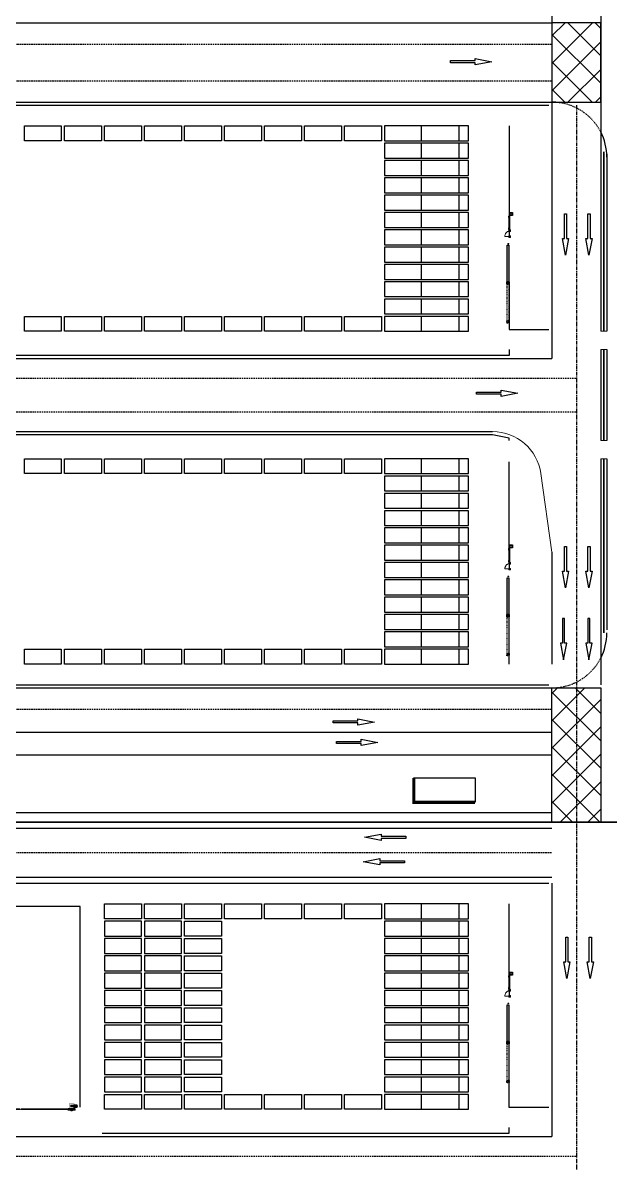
# Model space of a CAD drawing. Header units: millimetres. Extents: x -582 to 479, y -622 to 401.
# Drawn here: x 151.9 to 248.1, y -116.1 to 70.8 of the extents above; entities that cross this region are included whole.
import ezdxf

# ---------------------------------------------------------------- set-up
doc = ezdxf.new("R2010")
doc.units = ezdxf.units.MM
for name, pattern in [('CENTER', [50.8, 31.75, -6.35, 6.35, -6.35]), ('DASH', [0.35, 0.25, -0.1]), ('DASHED', [19.05, 12.7, -6.35]), ('HIDDEN2', [0.1875, 0.125, -0.0625])]:
    doc.linetypes.add(name, pattern=pattern)
for name, color, linetype in [('0001-佛渡-工艺-方案一-交汇区', 50, 'Continuous'), ('0001-佛渡-工艺-方案一-围网', 40, 'Continuous'), ('0001-佛渡-工艺-方案一-围网(内集卡一侧新增）', 40, 'Continuous'), ('0001-佛渡-平面-方案一 临时横二路', 6, 'Continuous'), ('0001-佛渡-平面-方案一-围墙', 3, 'Continuous'), ('0001-佛渡-平面-方案一-建筑', 6, 'Continuous'), ('0001-佛渡-平面-方案一道路中心线', 11, 'Continuous'), ('0001-佛渡-平面-方案一道路边界', 7, 'Continuous'), ('ECT', 1, 'Continuous'), ('ICT', 3, 'Continuous'), ('SLOT', 115, 'Continuous'), ('TX-箱区维修及人行门禁', 5, 'Continuous'), ('构造线', 131, 'Continuous')]:
    doc.layers.add(name, color=color, linetype=linetype)
doc.linetypes.add('FENCELINE2', pattern='A,0.25,-0.1,[132,ltypeshp.shx,S=0.1,R=0,X=-0.1,Y=0],-0.1,1', length=1.45)
pattern_1 = [(45, (-160.932, -61.4482), (-2.245064, 2.245064), []), (135, (-160.932, -61.4482), (-2.245064, -2.245064), [])]

# ---------------------------------------------------------------- blocks, each defined once
blk = doc.blocks.new('箱区维修人行通道及伸缩门')
h = blk.add_hatch(color=8)
h.dxf.hatch_style = 1
h.paths.add_polyline_path([(504133.76, 3299633.85), (504137.88, 3299629.48), (504137.69, 3299629.31), (504133.58, 3299633.68)])
h = blk.add_hatch(color=8)
h.dxf.hatch_style = 1
h.paths.add_polyline_path([(504137.64, 3299629.26), (504137.93, 3299629.53), (504138.2, 3299629.24), (504137.91, 3299628.97)])
at = {"color": 8}
for p, q in [((504138.2, 3299629.24, 0), (504137.64, 3299629.26, 0)), ((504137.91, 3299628.97, 0), (504137.93, 3299629.53, 0))]:
    blk.add_line(p, q, dxfattribs=at)
at = {"color": 8, "linetype": 'DASH', "ltscale": 0.1}
for p, q in [((504142.02, 3299624.6, 0), (504142.59, 3299624.58, 0)), ((504142.3, 3299624.31, 0), (504142.32, 3299624.87, 0))]:
    blk.add_line(p, q, dxfattribs=at)
at = {"color": 8, "elevation": 0}
for points in [[(504133.76, 3299633.85), (504137.88, 3299629.48), (504137.69, 3299629.31), (504133.58, 3299633.68)], [(504137.64, 3299629.26), (504137.93, 3299629.53), (504138.2, 3299629.24), (504137.91, 3299628.97)]]:
    blk.add_lwpolyline(points, close=True, dxfattribs=at)
at = {"color": 8, "linetype": 'DASH', "ltscale": 0.1, "elevation": 0}
for points in [[(504138.15, 3299629.19), (504142.26, 3299624.82), (504142.08, 3299624.65), (504137.97, 3299629.02)], [(504142.02, 3299624.6), (504142.32, 3299624.87), (504142.59, 3299624.58), (504142.3, 3299624.31)]]:
    blk.add_lwpolyline(points, close=True, dxfattribs=at)
blk = doc.blocks.new('16m门 危险品堆场')
at = {"color": 8, "linetype": 'Continuous', "extrusion": (-1e-16, 0, -1)}
for p, q in [((2629280.41, 2057453), (2629280.46, 2057453)), ((2629280.41, 2057453), (2629280.46, 2057453)), ((2629280.41, 2057452.97), (2629280.46, 2057452.97)), ((2629280.41, 2057452.97), (2629280.46, 2057452.97)), ((2629280.71, 2057453), (2629280.83, 2057453)), ((2629280.71, 2057453), (2629280.83, 2057453)), ((2629280.71, 2057452.97), (2629280.83, 2057452.97)), ((2629280.71, 2057452.97), (2629280.83, 2057452.97)), ((2629280.92, 2057453.13), (2629280.83, 2057453.13)), ((2629280.83, 2057452.83), (2629280.92, 2057452.83)), ((2629280.83, 2057452.83), (2629280.92, 2057452.83)), ((2629280.92, 2057452.83), (2629280.92, 2057453.13)), ((2629280.92, 2057453.06), (2629281.4, 2057453.06)), ((2629280.92, 2057452.89), (2629281.4, 2057452.89)), ((2629280.92, 2057452.89), (2629281.4, 2057452.89)), ((2629281.4, 2057453.06), (2629281.31, 2057453)), ((2629281.4, 2057452.89), (2629281.31, 2057452.96)), ((2629281.4, 2057452.89), (2629281.31, 2057452.96)), ((2629289.53, 2057453.52), (2629281.76, 2057453.53)), ((2629289.53, 2057453.46), (2629281.76, 2057453.47)), ((2629297.49, 2057453.52), (2629289.73, 2057453.52)), ((2629297.49, 2057453.46), (2629289.73, 2057453.46)), ((2629297.86, 2057453.05), (2629297.94, 2057452.99)), ((2629298.33, 2057453.05), (2629297.86, 2057453.05)), ((2629297.86, 2057452.88), (2629297.94, 2057452.95)), ((2629297.86, 2057452.88), (2629297.94, 2057452.95)), ((2629298.33, 2057452.88), (2629297.86, 2057452.88)), ((2629297.91, 2057453.6), (2629297.91, 2057453.74)), ((2629298.14, 2057453.74), (2629297.91, 2057453.74)), ((2629298.09, 2057453.72), (2629297.96, 2057453.72)), ((2629297.96, 2057453.64), (2629297.96, 2057453.72)), ((2629298.09, 2057453.64), (2629297.96, 2057453.64)), ((2629298, 2057453.64), (2629298, 2057453.6)), ((2629298.05, 2057453.64), (2629298.05, 2057453.6)), ((2629298.09, 2057453.64), (2629298.09, 2057453.72)), ((2629298.14, 2057453.6), (2629298.14, 2057453.74)), ((2629298.33, 2057452.82), (2629298.33, 2057453.12)), ((2629298.33, 2057453.12), (2629298.43, 2057453.12)), ((2629298.43, 2057452.82), (2629298.33, 2057452.82)), ((2629298.54, 2057452.99), (2629298.43, 2057452.99)), ((2629298.54, 2057452.96), (2629298.43, 2057452.96)), ((2629298.85, 2057452.99), (2629298.79, 2057452.99)), ((2629298.85, 2057452.96), (2629298.79, 2057452.96))]:
    blk.add_line(p, q, dxfattribs=at)
at = {"color": 8, "linetype": 'Continuous', "extrusion": (1e-16, 0, -1)}
for p, q in [((2629281.11, 2057453.6), (2629281.11, 2057453.74)), ((2629281.11, 2057453.74), (2629281.35, 2057453.74)), ((2629281.16, 2057453.64), (2629281.16, 2057453.72)), ((2629281.16, 2057453.72), (2629281.3, 2057453.72)), ((2629281.16, 2057453.64), (2629281.3, 2057453.64)), ((2629281.21, 2057453.64), (2629281.21, 2057453.6)), ((2629281.25, 2057453.64), (2629281.25, 2057453.6)), ((2629281.3, 2057453.64), (2629281.3, 2057453.72)), ((2629281.35, 2057453.6), (2629281.35, 2057453.74))]:
    blk.add_line(p, q, dxfattribs=at)
at = {"color": 8, "linetype": 'Continuous'}
for p, q in [((2629281.76, 2057453.47), (2629281.76, 2057453.53)), ((2629289.53, 2057453.46), (2629289.53, 2057453.52)), ((2629289.73, 2057453.46), (2629289.73, 2057453.52))]:
    blk.add_line(p, q, dxfattribs=at)
at = {"color": 8, "linetype": 'Continuous', "extrusion": (0, 0, -1)}
for points in [[(-2629280.35, 2057453.22), (-2629280.83, 2057453.22), (-2629280.83, 2057452.74), (-2629280.35, 2057452.74)], [(-2629280.7, 2057453.6), (-2629281.76, 2057453.6), (-2629281.76, 2057453.37), (-2629280.7, 2057453.37)], [(-2629298.56, 2057453.6), (-2629297.49, 2057453.6), (-2629297.49, 2057453.37), (-2629298.56, 2057453.37)], [(-2629298.91, 2057453.21), (-2629298.43, 2057453.21), (-2629298.43, 2057452.73), (-2629298.91, 2057452.73)]]:
    blk.add_lwpolyline(points, close=True, dxfattribs=at)
for points in [[(-2629280.7, 2057453.54), (-2629280.63, 2057453.54), (-2629280.63, 2057453.44), (-2629280.7, 2057453.44)], [(-2629298.56, 2057453.54), (-2629298.62, 2057453.54), (-2629298.62, 2057453.44), (-2629298.56, 2057453.44)]]:
    blk.add_lwpolyline(points, dxfattribs=at)
at = {"color": 8, "linetype": 'Continuous', "extrusion": (0, 0, -1), "const_width": 0.05}
for points in [[(-2629280.83, 2057453.38), (-2629281.63, 2057453.38), (-2629281.63, 2057452.58), (-2629280.83, 2057452.58)], [(-2629298.43, 2057453.37), (-2629297.63, 2057453.37), (-2629297.63, 2057452.57), (-2629298.43, 2057452.57)]]:
    blk.add_lwpolyline(points, close=True, dxfattribs=at)
at = {"color": 8, "linetype": 'Continuous', "extrusion": (-1e-16, 0, -1)}
for centre, radius in [((-2629280.36, 2057452.98), 0.05), ((-2629280.36, 2057452.98), 0.05), ((-2629280.59, 2057452.98), 0.126), ((-2629297.59, 2057453.55), 0.018), ((-2629297.59, 2057453.44), 0.018), ((-2629298.46, 2057453.55), 0.018), ((-2629298.46, 2057453.44), 0.018), ((-2629298.67, 2057452.97), 0.126), ((-2629298.89, 2057452.97), 0.05)]:
    blk.add_circle(centre, radius, dxfattribs=at)
at = {"color": 8, "linetype": 'Continuous', "extrusion": (1e-16, 0, -1)}
for centre in [(-2629280.8, 2057453.55), (-2629281.66, 2057453.55), (-2629281.66, 2057453.44)]:
    blk.add_circle(centre, 0.018, dxfattribs=at)
blk = doc.blocks.new('双侧道闸')
at = {"color": 8, "linetype": 'Continuous', "lineweight": 25}
for p, q in [((0.45, -14.31), (0.19, -14.31)), ((0.19, -14.31), (0.19, -14.31)), ((0.19, -14.68), (0.19, -14.31)), ((0.19, -14.68), (0.19, -14.69)), ((0.45, -14.69), (0.19, -14.69)), ((0.24, -14.31), (0.24, -14.29)), ((0.24, -14.29), (0.37, -14.29)), ((0.37, -14.29), (0.37, -14.31)), ((0.47, -14.31), (0.45, -14.31)), ((0.47, -14.69), (0.45, -14.69)), ((0.47, -14.31), (0.47, -14.31)), ((0.47, -14.68), (0.47, -14.31)), ((0.47, -14.68), (0.47, -14.69))]:
    blk.add_line(p, q, dxfattribs=at)
at = {"color": 8, "lineweight": 15}
for points in [[(0.13, -15.09), (0.13, -14.84), (-0.12, -14.84), (-0.12, -15.09)], [(-0.06, -17.02), (-0.06, -14.84), (0.09, -14.84), (0.09, -17.02)], [(0.14, -17.02), (0.14, -16.77), (-0.11, -16.77), (-0.11, -17.02)], [(-0.03, -16.82), (0.05, -16.82), (0.05, -16.98), (-0.03, -16.98)], [(0.2, -17.37), (0.2, -17.12), (-0.05, -17.12), (-0.05, -17.37)], [(0.2, -17.37), (0.2, -17.12), (-0.05, -17.12), (-0.05, -17.37)], [(0.2, -18.09), (0.2, -18.34), (-0.05, -18.34), (-0.05, -18.09)], [(0.2, -18.09), (0.2, -18.34), (-0.05, -18.34), (-0.05, -18.09)], [(-0.23, -19.42), (-0.23, -19.34), (-0.07, -19.34), (-0.07, -19.42)]]:
    blk.add_lwpolyline(points, close=True, dxfattribs=at)
at = {"color": 8}
blk.add_lwpolyline([(0.13, -14.74), (0.13, -14.24), (0.53, -14.24), (0.53, -14.74)], close=True, dxfattribs=at)
at = {"color": 8, "linetype": 'HIDDEN2', "lineweight": 15, "ltscale": 20}
blk.add_lwpolyline([(0.05, -18.18), (0.05, -18.17), (-0.69, -18.17), (-0.69, -18.18)], close=True, dxfattribs=at)
blk.add_arc((0.15, -18.12), 0.844, 96.7046, 183.5614, dxfattribs=at)
at = {"layer": '构造线', "color": 8, "lineweight": 9}
for p, q in [((0, -18.14), (0, -17.29)), ((0, -18.14), (0, -17.29)), ((0.06, -18.14), (0.06, -17.29)), ((0.06, -18.14), (0.06, -17.29))]:
    blk.add_line(p, q, dxfattribs=at)
for points in [[(0, -17.27), (0, -17.14, -0.414214), (0.01, -17.13), (0.14, -17.13, -0.414214), (0.15, -17.14), (0.15, -17.27, -0.414214), (0.14, -17.28), (0.01, -17.28, -0.414214)], [(0, -17.27), (0, -17.14, -0.414214), (0.01, -17.13), (0.14, -17.13, -0.414214), (0.15, -17.14), (0.15, -17.27, -0.414214), (0.14, -17.28), (0.01, -17.28, -0.414214)], [(0, -18.19), (0, -18.32, 0.414214), (0.01, -18.33), (0.14, -18.33, 0.414214), (0.15, -18.32), (0.15, -18.19, 0.414214), (0.14, -18.18), (0.01, -18.18, 0.414214)], [(0, -18.19), (0, -18.32, 0.414214), (0.01, -18.33), (0.14, -18.33, 0.414214), (0.15, -18.32), (0.15, -18.19, 0.414214), (0.14, -18.18), (0.01, -18.18, 0.414214)]]:
    blk.add_lwpolyline(points, format="xyb", close=True, dxfattribs=at)
for points in [[(0, -17.29), (0, -17.34), (0.06, -17.34), (0.06, -17.29)], [(0, -17.29), (0, -17.34), (0.06, -17.34), (0.06, -17.29)], [(0, -18.08), (0, -18.14), (0.06, -18.14), (0.06, -18.08)], [(0, -18.08), (0, -18.14), (0.06, -18.14), (0.06, -18.08)]]:
    blk.add_lwpolyline(points, close=True, dxfattribs=at)

msp = doc.modelspace()

# ---------------------------------------------------------------- hatches: boundary and pattern name
at = {"layer": '0001-佛渡-工艺-方案一-交汇区'}
h = msp.add_hatch(dxfattribs=at)
h.set_pattern_fill('ANSI37', color=50, angle=323.0204)
h.set_pattern_definition(pattern_1)
h.paths.add_polyline_path([(238.57, 57.8), (246.57, 57.8), (246.57, 70.8), (238.57, 70.8)])
at = {"layer": '0001-佛渡-平面-方案一 临时横二路'}
h = msp.add_hatch(dxfattribs=at)
h.set_pattern_fill('ANSI37', color=50, angle=323.0204)
h.set_pattern_definition(pattern_1)
h.paths.add_polyline_path([(238.57, -38.2), (246.57, -38.2), (246.57, -60.2), (238.57, -60.2)])

# ---------------------------------------------------------------- linework, layer by layer
at = {"layer": '0001-佛渡-工艺-方案一-交汇区'}
msp.add_lwpolyline([(238.57, 57.8), (246.57, 57.8), (246.57, 70.8), (238.57, 70.8)], close=True, dxfattribs=at)
at = {"layer": '0001-佛渡-工艺-方案一-围网', "linetype": 'FENCELINE2', "ltscale": 0.25}
msp.add_line((-32.76, -70.2), (238.07, -70.2), dxfattribs=at)
for points in [[(231.57, 53.9), (231.57, 39.13)], [(231.57, 28.35), (231.57, 20.55), (238.07, 20.55)], [(231.57, 17.25), (231.57, 16.3), (31.97, 16.3)], [(231.57, -15.37), (231.57, -1.15)], [(231.57, -34.3), (231.57, -26.15)], [(231.57, -85.37), (231.57, -73.6)], [(238.07, -106.95), (231.57, -106.95), (231.57, -96.15)]]:
    msp.add_lwpolyline(points, dxfattribs=at)
at = {"layer": '0001-佛渡-工艺-方案一-围网', "linetype": 'FENCELINE2', "ltscale": 0.25, "const_width": 0.25}
for points in [[(247.07, 20.25), (247.07, 49.66)], [(247.07, 2.35), (247.07, 17.25)], [(247.07, -29.2), (247.07, -0.65)]]:
    msp.add_lwpolyline(points, dxfattribs=at)
at = {"layer": '0001-佛渡-工艺-方案一-围网', "linetype": 'FENCELINE2', "ltscale": 0.25, "flags": 128}
for points in [[(231.57, 2.35), (231.57, 2.75), (228.84, 3.3), (31.97, 3.3)], [(164.89, -111.2), (231.57, -111.2), (231.57, -110.25)]]:
    msp.add_lwpolyline(points, dxfattribs=at)
at = {"layer": '0001-佛渡-工艺-方案一-围网(内集卡一侧新增）', "linetype": 'FENCELINE2', "ltscale": 0.25}
for points in [[(-176.93, 57.3), (238.07, 57.3)], [(-176.93, -37.7), (238.07, -37.7)]]:
    msp.add_lwpolyline(points, dxfattribs=at)
at = {"layer": '0001-佛渡-平面-方案一 临时横二路', "color": 7}
for p, q in [((-193.43, -61.2), (238.57, -61.2)), ((-167.43, -69.2), (238.57, -69.2))]:
    msp.add_line(p, q, dxfattribs=at)
at = {"layer": '0001-佛渡-平面-方案一 临时横二路', "color": 11, "linetype": 'DASHED', "ltscale": 0.02}
msp.add_line((-185.43, -65.2), (238.57, -65.2), dxfattribs=at)
at = {"layer": '0001-佛渡-平面-方案一 临时横二路'}
msp.add_lwpolyline([(238.57, -38.2), (246.57, -38.2), (246.57, -60.2), (238.57, -60.2)], close=True, dxfattribs=at)
at = {"layer": '0001-佛渡-平面-方案一 临时横二路', "linetype": 'FENCELINE2', "ltscale": 0.25, "const_width": 0.25}
msp.add_lwpolyline([(-176.93, -60.2), (260.07, -60.2), (260.07, -55.2), (264.07, -51.2)], dxfattribs=at)
at = {"layer": '0001-佛渡-平面-方案一-围墙', "color": 40, "linetype": 'FENCELINE2'}
for p, q in [((161.29, -74), (-35.76, -74)), ((161.29, -106.9), (161.29, -74))]:
    msp.add_line(p, q, dxfattribs=at)
at = {"layer": '0001-佛渡-平面-方案一-建筑', "const_width": 0.5, "elevation": 0}
msp.add_lwpolyline([(225.97, -56.95), (215.97, -56.95), (215.97, -52.95)], dxfattribs=at)
at = {"layer": '0001-佛渡-平面-方案一-建筑', "elevation": 0}
msp.add_lwpolyline([(215.97, -52.95), (225.97, -52.95), (225.97, -56.95), (215.97, -56.95), (215.97, -52.95)], dxfattribs=at)
at = {"layer": '0001-佛渡-平面-方案一道路中心线', "color": 11, "linetype": 'DASHED', "ltscale": 0.02}
for p, q in [((-177.43, 67.3), (238.57, 67.3)), ((-177.43, 61.3), (238.57, 61.3)), ((-181.43, 12.55), (242.57, 12.55)), ((-181.43, 7.05), (242.57, 7.05)), ((-177.43, -41.7), (238.57, -41.7)), ((-181.43, -114.95), (242.57, -114.95))]:
    msp.add_line(p, q, dxfattribs=at)
at = {"layer": '0001-佛渡-平面-方案一道路边界'}
for p, q in [((246.57, 108.35), (246.57, 20.25)), ((238.57, 93.05), (238.57, 15.8)), ((247.57, 49.3), (247.57, 20.25)), ((246.57, 17.25), (246.57, 2.35)), ((247.57, 17.25), (247.57, 2.35)), ((246.57, -0.65), (246.57, -37.7)), ((247.57, -0.65), (247.57, -28.7)), ((238.57, -15.95), (238.57, -34.3)), ((238.57, -49.2), (-177.43, -49.2)), ((238.57, -58.7), (-177.43, -58.7)), ((238.57, -70.2), (238.57, -111.7))]:
    msp.add_line(p, q, dxfattribs=at)
at = {"layer": '0001-佛渡-平面-方案一道路边界', "color": 7}
for p, q in [((-177.43, 70.8), (238.57, 70.8)), ((-177.43, 57.8), (238.57, 57.8)), ((-177.43, 15.8), (238.57, 15.8)), ((-167.7, 3.8), (228.84, 3.8)), ((-177.43, -38.2), (238.57, -38.2)), ((-177.43, -45.45), (238.57, -45.45)), ((8.13, -111.7), (238.57, -111.7))]:
    msp.add_line(p, q, dxfattribs=at)
at = {"layer": '0001-佛渡-平面-方案一道路边界', "color": 11, "linetype": 'CENTER', "ltscale": 0.02}
msp.add_line((242.57, 57.3), (242.57, -326.95), dxfattribs=at)
at = {"layer": '0001-佛渡-平面-方案一道路边界', "lineweight": 5}
for p, q in [((246.57, 20.25), (247.57, 20.25)), ((246.57, 17.25), (247.57, 17.25)), ((246.57, 2.35), (247.57, 2.35)), ((246.57, -0.65), (247.57, -0.65)), ((238.57, -15.95, 0), (236.76, -3.08, 0))]:
    msp.add_line(p, q, dxfattribs=at)
at = {"layer": '0001-佛渡-平面-方案一道路边界', "linetype": 'DASH', "ltscale": 0.5}
for centre, start, end in [((238.57, 48.8), 27.266, 90), ((238.57, -29.2), 270, 332.734)]:
    msp.add_arc(centre, 9, start, end, dxfattribs=at)
at = {"layer": '0001-佛渡-平面-方案一道路边界'}
for centre, start, end in [((238.57, 48.8), 360, 27.266), ((238.57, -29.2), 332.734, 360)]:
    msp.add_arc(centre, 9, start, end, dxfattribs=at)
at = {"layer": '0001-佛渡-平面-方案一道路边界', "lineweight": 5}
msp.add_arc((228.84, -4.2), 8, 8, 90, dxfattribs=at)
at = {"layer": 'ECT', "color": 1}
for points in [[(240.98, 39.47), (240.98, 35.43), (241.31, 35.43), (240.8, 32.7), (240.29, 35.44), (240.63, 35.44), (240.63, 39.47), (240.98, 39.47)], [(244.81, 39.47), (244.81, 35.43), (245.14, 35.43), (244.63, 32.7), (244.12, 35.44), (244.46, 35.44), (244.46, 39.47), (244.81, 39.47)], [(226.21, 10.27), (230.26, 10.27), (230.26, 10.61), (232.98, 10.09), (230.25, 9.58), (230.25, 9.93), (226.21, 9.93), (226.21, 10.27)], [(240.98, -15.03), (240.98, -19.07), (241.31, -19.07), (240.8, -21.8), (240.29, -19.07), (240.63, -19.07), (240.63, -15.03), (240.98, -15.03)], [(244.81, -15.03), (244.81, -19.07), (245.14, -19.07), (244.63, -21.8), (244.12, -19.07), (244.46, -19.07), (244.46, -15.03), (244.81, -15.03)], [(240.3, -26.85), (240.3, -30.89), (239.96, -30.89), (240.48, -33.62), (240.99, -30.89), (240.64, -30.89), (240.64, -26.85), (240.3, -26.85)], [(244.45, -26.85), (244.45, -30.89), (244.12, -30.89), (244.63, -33.62), (245.14, -30.89), (244.8, -30.89), (244.8, -26.85), (244.45, -26.85)], [(241.2, -79.07), (241.2, -83.11), (241.53, -83.11), (241.02, -85.84), (240.51, -83.11), (240.85, -83.11), (240.85, -79.07), (241.2, -79.07)], [(245.03, -79.07), (245.03, -83.11), (245.37, -83.11), (244.85, -85.84), (244.34, -83.11), (244.68, -83.11), (244.68, -79.07), (245.03, -79.07)]]:
    msp.add_lwpolyline(points, dxfattribs=at)
at = {"layer": 'ICT', "color": 3}
for points in [[(221.98, 64.6), (226.02, 64.6), (226.02, 64.94), (228.75, 64.42), (226.01, 63.92), (226.01, 64.26), (221.98, 64.26), (221.98, 64.6)], [(202.71, -43.61), (206.76, -43.61), (206.76, -43.27), (209.48, -43.79), (206.75, -44.3), (206.75, -43.95), (202.71, -43.95), (202.71, -43.61)], [(203.27, -46.96), (207.32, -46.96), (207.32, -46.62), (210.04, -47.14), (207.31, -47.65), (207.31, -47.31), (203.27, -47.31), (203.27, -46.96)], [(214.64, -62.86), (210.6, -62.86), (210.6, -63.2), (207.87, -62.68), (210.6, -62.17), (210.6, -62.51), (214.64, -62.51), (214.64, -62.86)], [(214.44, -66.87), (210.4, -66.87), (210.4, -67.21), (207.67, -66.69), (210.4, -66.18), (210.4, -66.53), (214.44, -66.53), (214.44, -66.87)]]:
    msp.add_lwpolyline(points, dxfattribs=at)
at = {"layer": 'SLOT', "color": 115, "flags": 128}
for points in [[(152.14, 53.9), (158.2, 53.9), (158.2, 51.46), (152.14, 51.46)], [(158.7, 53.9), (164.76, 53.9), (164.76, 51.46), (158.7, 51.46)], [(165.26, 53.9), (171.31, 53.9), (171.31, 51.46), (165.26, 51.46)], [(171.81, 53.9), (177.87, 53.9), (177.87, 51.46), (171.81, 51.46)], [(178.37, 53.9), (184.43, 53.9), (184.43, 51.46), (178.37, 51.46)], [(184.93, 53.9), (190.99, 53.9), (190.99, 51.46), (184.93, 51.46)], [(191.49, 53.9), (197.55, 53.9), (197.55, 51.46), (191.49, 51.46)], [(198.05, 53.9), (204.1, 53.9), (204.1, 51.46), (198.05, 51.46)], [(204.6, 53.9), (210.66, 53.9), (210.66, 51.46), (204.6, 51.46)], [(223.35, 53.9), (211.16, 53.9), (211.16, 51.46), (223.35, 51.46)], [(217.22, 53.9), (211.16, 53.9), (211.16, 51.46), (217.22, 51.46)], [(224.88, 53.9), (211.16, 53.9), (211.16, 51.46), (224.88, 51.46)], [(223.35, 51.06), (211.16, 51.06), (211.16, 48.63), (223.35, 48.63)], [(217.22, 51.06), (211.16, 51.06), (211.16, 48.63), (217.22, 48.63)], [(224.88, 51.06), (211.16, 51.06), (211.16, 48.63), (224.88, 48.63)], [(223.35, 48.23), (211.16, 48.23), (211.16, 45.79), (223.35, 45.79)], [(217.22, 48.23), (211.16, 48.23), (211.16, 45.79), (217.22, 45.79)], [(224.88, 48.23), (211.16, 48.23), (211.16, 45.79), (224.88, 45.79)], [(223.35, 45.39), (211.16, 45.39), (211.16, 42.95), (223.35, 42.95)], [(217.22, 45.39), (211.16, 45.39), (211.16, 42.95), (217.22, 42.95)], [(224.88, 45.39), (211.16, 45.39), (211.16, 42.95), (224.88, 42.95)], [(223.35, 42.55), (211.16, 42.55), (211.16, 40.11), (223.35, 40.11)], [(217.22, 42.55), (211.16, 42.55), (211.16, 40.11), (217.22, 40.11)], [(224.88, 42.55), (211.16, 42.55), (211.16, 40.11), (224.88, 40.11)], [(223.35, 39.71), (211.16, 39.71), (211.16, 37.27), (223.35, 37.27)], [(217.22, 39.71), (211.16, 39.71), (211.16, 37.27), (217.22, 37.27)], [(224.88, 39.71), (211.16, 39.71), (211.16, 37.27), (224.88, 37.27)], [(223.35, 36.87), (211.16, 36.87), (211.16, 34.44), (223.35, 34.44)], [(217.22, 36.87), (211.16, 36.87), (211.16, 34.44), (217.22, 34.44)], [(224.88, 36.87), (211.16, 36.87), (211.16, 34.44), (224.88, 34.44)], [(223.35, 34.04), (211.16, 34.04), (211.16, 31.6), (223.35, 31.6)], [(217.22, 34.04), (211.16, 34.04), (211.16, 31.6), (217.22, 31.6)], [(224.88, 34.04), (211.16, 34.04), (211.16, 31.6), (224.88, 31.6)], [(223.35, 31.2), (211.16, 31.2), (211.16, 28.76), (223.35, 28.76)], [(217.22, 31.2), (211.16, 31.2), (211.16, 28.76), (217.22, 28.76)], [(224.88, 31.2), (211.16, 31.2), (211.16, 28.76), (224.88, 28.76)], [(223.35, 28.36), (211.16, 28.36), (211.16, 25.92), (223.35, 25.92)], [(217.22, 28.36), (211.16, 28.36), (211.16, 25.92), (217.22, 25.92)], [(224.88, 28.36), (211.16, 28.36), (211.16, 25.92), (224.88, 25.92)], [(223.35, 25.52), (211.16, 25.52), (211.16, 23.08), (223.35, 23.08)], [(217.22, 25.52), (211.16, 25.52), (211.16, 23.08), (217.22, 23.08)], [(224.88, 25.52), (211.16, 25.52), (211.16, 23.08), (224.88, 23.08)], [(152.14, 22.68), (158.2, 22.68), (158.2, 20.25), (152.14, 20.25)], [(158.7, 22.68), (164.76, 22.68), (164.76, 20.25), (158.7, 20.25)], [(165.26, 22.68), (171.31, 22.68), (171.31, 20.25), (165.26, 20.25)], [(171.81, 22.68), (177.87, 22.68), (177.87, 20.25), (171.81, 20.25)], [(178.37, 22.68), (184.43, 22.68), (184.43, 20.25), (178.37, 20.25)], [(184.93, 22.68), (190.99, 22.68), (190.99, 20.25), (184.93, 20.25)], [(191.49, 22.68), (197.55, 22.68), (197.55, 20.25), (191.49, 20.25)], [(198.05, 22.68), (204.1, 22.68), (204.1, 20.25), (198.05, 20.25)], [(204.6, 22.68), (210.66, 22.68), (210.66, 20.25), (204.6, 20.25)], [(223.35, 22.68), (211.16, 22.68), (211.16, 20.25), (223.35, 20.25)], [(217.22, 22.68), (211.16, 22.68), (211.16, 20.25), (217.22, 20.25)], [(224.88, 22.68), (211.16, 22.68), (211.16, 20.25), (224.88, 20.25)], [(152.14, -0.64), (158.2, -0.64), (158.2, -3.08), (152.14, -3.08)], [(158.7, -0.64), (164.76, -0.64), (164.76, -3.08), (158.7, -3.08)], [(165.26, -0.64), (171.31, -0.64), (171.31, -3.08), (165.26, -3.08)], [(171.81, -0.64), (177.87, -0.64), (177.87, -3.08), (171.81, -3.08)], [(178.37, -0.64), (184.43, -0.64), (184.43, -3.08), (178.37, -3.08)], [(184.93, -0.64), (190.99, -0.64), (190.99, -3.08), (184.93, -3.08)], [(191.49, -0.64), (197.55, -0.64), (197.55, -3.08), (191.49, -3.08)], [(198.05, -0.64), (204.1, -0.64), (204.1, -3.08), (198.05, -3.08)], [(204.6, -0.64), (210.66, -0.64), (210.66, -3.08), (204.6, -3.08)], [(223.35, -0.64), (211.16, -0.64), (211.16, -3.08), (223.35, -3.08)], [(217.22, -0.64), (211.16, -0.64), (211.16, -3.08), (217.22, -3.08)], [(224.88, -0.64), (211.16, -0.64), (211.16, -3.08), (224.88, -3.08)], [(223.35, -3.48), (211.16, -3.48), (211.16, -5.92), (223.35, -5.92)], [(217.22, -3.48), (211.16, -3.48), (211.16, -5.92), (217.22, -5.92)], [(224.88, -3.48), (211.16, -3.48), (211.16, -5.92), (224.88, -5.92)], [(223.35, -6.32), (211.16, -6.32), (211.16, -8.76), (223.35, -8.76)], [(217.22, -6.32), (211.16, -6.32), (211.16, -8.76), (217.22, -8.76)], [(224.88, -6.32), (211.16, -6.32), (211.16, -8.76), (224.88, -8.76)], [(223.35, -9.16), (211.16, -9.16), (211.16, -11.59), (223.35, -11.59)], [(217.22, -9.16), (211.16, -9.16), (211.16, -11.59), (217.22, -11.59)], [(224.88, -9.16), (211.16, -9.16), (211.16, -11.59), (224.88, -11.59)], [(223.35, -11.99), (211.16, -11.99), (211.16, -14.43), (223.35, -14.43)], [(217.22, -11.99), (211.16, -11.99), (211.16, -14.43), (217.22, -14.43)], [(224.88, -11.99), (211.16, -11.99), (211.16, -14.43), (224.88, -14.43)], [(223.35, -14.83), (211.16, -14.83), (211.16, -17.27), (223.35, -17.27)], [(217.22, -14.83), (211.16, -14.83), (211.16, -17.27), (217.22, -17.27)], [(224.88, -14.83), (211.16, -14.83), (211.16, -17.27), (224.88, -17.27)], [(223.35, -17.67), (211.16, -17.67), (211.16, -20.11), (223.35, -20.11)], [(217.22, -17.67), (211.16, -17.67), (211.16, -20.11), (217.22, -20.11)], [(224.88, -17.67), (211.16, -17.67), (211.16, -20.11), (224.88, -20.11)], [(223.35, -20.51), (211.16, -20.51), (211.16, -22.95), (223.35, -22.95)], [(217.22, -20.51), (211.16, -20.51), (211.16, -22.95), (217.22, -22.95)], [(224.88, -20.51), (211.16, -20.51), (211.16, -22.95), (224.88, -22.95)], [(223.35, -23.35), (211.16, -23.35), (211.16, -25.78), (223.35, -25.78)], [(217.22, -23.35), (211.16, -23.35), (211.16, -25.78), (217.22, -25.78)], [(224.88, -23.35), (211.16, -23.35), (211.16, -25.78), (224.88, -25.78)], [(223.35, -26.18), (211.16, -26.18), (211.16, -28.62), (223.35, -28.62)], [(217.22, -26.18), (211.16, -26.18), (211.16, -28.62), (217.22, -28.62)], [(224.88, -26.18), (211.16, -26.18), (211.16, -28.62), (224.88, -28.62)], [(223.35, -29.02), (211.16, -29.02), (211.16, -31.46), (223.35, -31.46)], [(217.22, -29.02), (211.16, -29.02), (211.16, -31.46), (217.22, -31.46)], [(224.88, -29.02), (211.16, -29.02), (211.16, -31.46), (224.88, -31.46)], [(152.14, -31.86), (158.2, -31.86), (158.2, -34.3), (152.14, -34.3)], [(158.7, -31.86), (164.76, -31.86), (164.76, -34.3), (158.7, -34.3)], [(165.26, -31.86), (171.31, -31.86), (171.31, -34.3), (165.26, -34.3)], [(171.81, -31.86), (177.87, -31.86), (177.87, -34.3), (171.81, -34.3)], [(178.37, -31.86), (184.43, -31.86), (184.43, -34.3), (178.37, -34.3)], [(184.93, -31.86), (190.99, -31.86), (190.99, -34.3), (184.93, -34.3)], [(191.49, -31.86), (197.55, -31.86), (197.55, -34.3), (191.49, -34.3)], [(198.05, -31.86), (204.1, -31.86), (204.1, -34.3), (198.05, -34.3)], [(204.6, -31.86), (210.66, -31.86), (210.66, -34.3), (204.6, -34.3)], [(223.35, -31.86), (211.16, -31.86), (211.16, -34.3), (223.35, -34.3)], [(217.22, -31.86), (211.16, -31.86), (211.16, -34.3), (217.22, -34.3)], [(224.88, -31.86), (211.16, -31.86), (211.16, -34.3), (224.88, -34.3)], [(178.37, -73.6), (184.43, -73.6), (184.43, -76.04), (178.37, -76.04)], [(184.93, -73.6), (190.99, -73.6), (190.99, -76.04), (184.93, -76.04)], [(191.49, -73.6), (197.55, -73.6), (197.55, -76.04), (191.49, -76.04)], [(198.05, -73.6), (204.1, -73.6), (204.1, -76.04), (198.05, -76.04)], [(204.6, -73.6), (210.66, -73.6), (210.66, -76.04), (204.6, -76.04)], [(223.35, -73.6), (211.16, -73.6), (211.16, -76.04), (223.35, -76.04)], [(217.22, -73.6), (211.16, -73.6), (211.16, -76.04), (217.22, -76.04)], [(224.88, -73.6), (211.16, -73.6), (211.16, -76.04), (224.88, -76.04)], [(178.37, -76.44), (184.43, -76.44), (184.43, -78.87), (178.37, -78.87)], [(223.35, -76.44), (211.16, -76.44), (211.16, -78.87), (223.35, -78.87)], [(217.22, -76.44), (211.16, -76.44), (211.16, -78.87), (217.22, -78.87)], [(224.88, -76.44), (211.16, -76.44), (211.16, -78.87), (224.88, -78.87)], [(178.37, -79.27), (184.43, -79.27), (184.43, -81.71), (178.37, -81.71)], [(223.35, -79.27), (211.16, -79.27), (211.16, -81.71), (223.35, -81.71)], [(217.22, -79.27), (211.16, -79.27), (211.16, -81.71), (217.22, -81.71)], [(224.88, -79.27), (211.16, -79.27), (211.16, -81.71), (224.88, -81.71)], [(178.37, -82.11), (184.43, -82.11), (184.43, -84.55), (178.37, -84.55)], [(223.35, -82.11), (211.16, -82.11), (211.16, -84.55), (223.35, -84.55)], [(217.22, -82.11), (211.16, -82.11), (211.16, -84.55), (217.22, -84.55)], [(224.88, -82.11), (211.16, -82.11), (211.16, -84.55), (224.88, -84.55)], [(178.37, -84.95), (184.43, -84.95), (184.43, -87.39), (178.37, -87.39)], [(223.35, -84.95), (211.16, -84.95), (211.16, -87.39), (223.35, -87.39)], [(217.22, -84.95), (211.16, -84.95), (211.16, -87.39), (217.22, -87.39)], [(224.88, -84.95), (211.16, -84.95), (211.16, -87.39), (224.88, -87.39)], [(178.37, -87.79), (184.43, -87.79), (184.43, -90.23), (178.37, -90.23)], [(223.35, -87.79), (211.16, -87.79), (211.16, -90.23), (223.35, -90.23)], [(217.22, -87.79), (211.16, -87.79), (211.16, -90.23), (217.22, -90.23)], [(224.88, -87.79), (211.16, -87.79), (211.16, -90.23), (224.88, -90.23)], [(178.37, -90.63), (184.43, -90.63), (184.43, -93.06), (178.37, -93.06)], [(223.35, -90.63), (211.16, -90.63), (211.16, -93.06), (223.35, -93.06)], [(217.22, -90.63), (211.16, -90.63), (211.16, -93.06), (217.22, -93.06)], [(224.88, -90.63), (211.16, -90.63), (211.16, -93.06), (224.88, -93.06)], [(178.37, -93.46), (184.43, -93.46), (184.43, -95.9), (178.37, -95.9)], [(223.35, -93.46), (211.16, -93.46), (211.16, -95.9), (223.35, -95.9)], [(217.22, -93.46), (211.16, -93.46), (211.16, -95.9), (217.22, -95.9)], [(224.88, -93.46), (211.16, -93.46), (211.16, -95.9), (224.88, -95.9)], [(178.37, -96.3), (184.43, -96.3), (184.43, -98.74), (178.37, -98.74)], [(223.35, -96.3), (211.16, -96.3), (211.16, -98.74), (223.35, -98.74)], [(217.22, -96.3), (211.16, -96.3), (211.16, -98.74), (217.22, -98.74)], [(224.88, -96.3), (211.16, -96.3), (211.16, -98.74), (224.88, -98.74)], [(178.37, -99.14), (184.43, -99.14), (184.43, -101.58), (178.37, -101.58)], [(223.35, -99.14), (211.16, -99.14), (211.16, -101.58), (223.35, -101.58)], [(217.22, -99.14), (211.16, -99.14), (211.16, -101.58), (217.22, -101.58)], [(224.88, -99.14), (211.16, -99.14), (211.16, -101.58), (224.88, -101.58)], [(178.37, -101.98), (184.43, -101.98), (184.43, -104.42), (178.37, -104.42)], [(223.35, -101.98), (211.16, -101.98), (211.16, -104.42), (223.35, -104.42)], [(217.22, -101.98), (211.16, -101.98), (211.16, -104.42), (217.22, -104.42)], [(224.88, -101.98), (211.16, -101.98), (211.16, -104.42), (224.88, -104.42)], [(178.37, -104.82), (184.43, -104.82), (184.43, -107.25), (178.37, -107.25)], [(184.93, -104.82), (190.99, -104.82), (190.99, -107.25), (184.93, -107.25)], [(191.49, -104.82), (197.55, -104.82), (197.55, -107.25), (191.49, -107.25)], [(198.05, -104.82), (204.1, -104.82), (204.1, -107.25), (198.05, -107.25)], [(204.6, -104.82), (210.66, -104.82), (210.66, -107.25), (204.6, -107.25)], [(223.35, -104.82), (211.16, -104.82), (211.16, -107.25), (223.35, -107.25)], [(217.22, -104.82), (211.16, -104.82), (211.16, -107.25), (217.22, -107.25)], [(224.88, -104.82), (211.16, -104.82), (211.16, -107.25), (224.88, -107.25)]]:
    msp.add_lwpolyline(points, close=True, dxfattribs=at)
at = {"layer": 'SLOT', "color": 60, "flags": 128}
for points in [[(165.26, -73.6), (171.31, -73.6), (171.31, -76.04), (165.26, -76.04)], [(171.81, -73.6), (177.87, -73.6), (177.87, -76.04), (171.81, -76.04)], [(171.31, -76.44), (165.26, -76.44), (165.26, -78.87), (171.31, -78.87)], [(177.87, -76.44), (171.81, -76.44), (171.81, -78.87), (177.87, -78.87)], [(171.31, -79.27), (165.26, -79.27), (165.26, -81.71), (171.31, -81.71)], [(177.87, -79.27), (171.81, -79.27), (171.81, -81.71), (177.87, -81.71)], [(171.31, -82.11), (165.26, -82.11), (165.26, -84.55), (171.31, -84.55)], [(177.87, -82.11), (171.81, -82.11), (171.81, -84.55), (177.87, -84.55)], [(171.31, -84.95), (165.26, -84.95), (165.26, -87.39), (171.31, -87.39)], [(177.87, -84.95), (171.81, -84.95), (171.81, -87.39), (177.87, -87.39)], [(171.31, -87.79), (165.26, -87.79), (165.26, -90.23), (171.31, -90.23)], [(177.87, -87.79), (171.81, -87.79), (171.81, -90.23), (177.87, -90.23)], [(171.31, -90.63), (165.26, -90.63), (165.26, -93.06), (171.31, -93.06)], [(177.87, -90.63), (171.81, -90.63), (171.81, -93.06), (177.87, -93.06)], [(171.31, -93.46), (165.26, -93.46), (165.26, -95.9), (171.31, -95.9)], [(177.87, -93.46), (171.81, -93.46), (171.81, -95.9), (177.87, -95.9)], [(171.31, -96.3), (165.26, -96.3), (165.26, -98.74), (171.31, -98.74)], [(177.87, -96.3), (171.81, -96.3), (171.81, -98.74), (177.87, -98.74)], [(171.31, -99.14), (165.26, -99.14), (165.26, -101.58), (171.31, -101.58)], [(177.87, -99.14), (171.81, -99.14), (171.81, -101.58), (177.87, -101.58)], [(171.31, -101.98), (165.26, -101.98), (165.26, -104.42), (171.31, -104.42)], [(177.87, -101.98), (171.81, -101.98), (171.81, -104.42), (177.87, -104.42)], [(165.26, -104.82), (171.31, -104.82), (171.31, -107.25), (165.26, -107.25)], [(171.81, -104.82), (177.87, -104.82), (177.87, -107.25), (171.81, -107.25)]]:
    msp.add_lwpolyline(points, close=True, dxfattribs=at)

# ---------------------------------------------------------------- block references
at = {"layer": 'TX-箱区维修及人行门禁'}
for name, p, rotation in [('双侧道闸', (231.56, 53.97), 359.9999987970886), ('箱区维修人行通道及伸缩门', (-2627750.17, -2057985.76, 0), 316.751885540802), ('双侧道闸', (231.56, -0.53), 359.9999987970886), ('箱区维修人行通道及伸缩门', (-2627750.17, -2058040.26, 0), 316.751885540802), ('双侧道闸', (231.56, -70.53), 359.9999987970886), ('箱区维修人行通道及伸缩门', (-2627750.17, -2058110.26, 0), 316.751885540802)]:
    msp.add_blockref(name, p, dxfattribs=dict(at, rotation=rotation))
at = {"layer": 'TX-箱区维修及人行门禁', "color": 8, "xscale": -1, "rotation": 179.9682775898549}
msp.add_blockref('16m门 危险品堆场', (-2627998.61, 2058801.64), dxfattribs=at)

doc.saveas('drawing.dxf')
